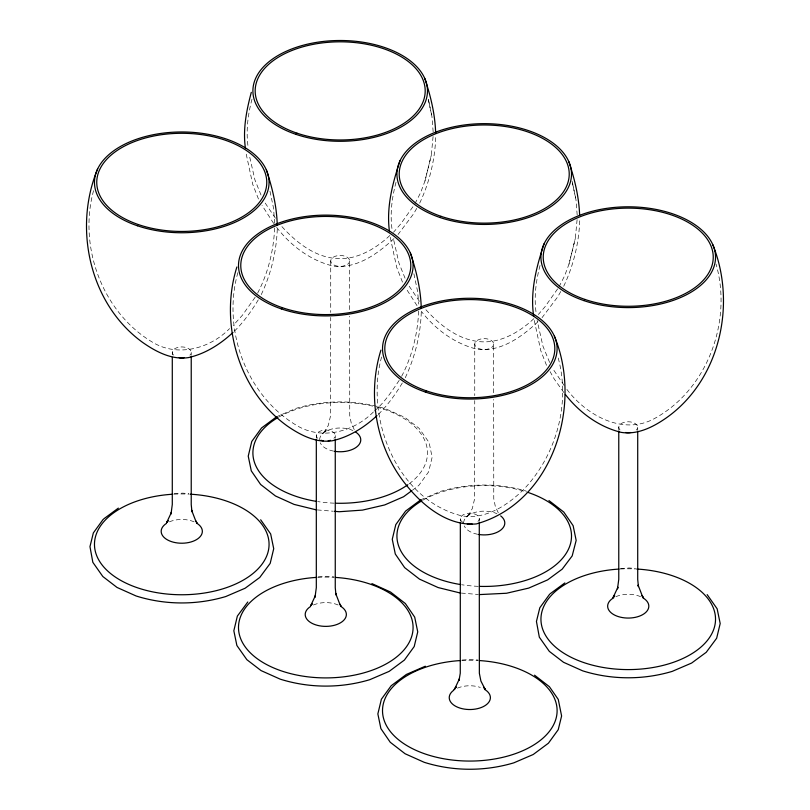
<?xml version="1.0" encoding="UTF-8"?>
<svg xmlns="http://www.w3.org/2000/svg" width="810" height="810" viewBox="0 0 810 810"><rect width="100%" height="100%" fill="white"/><g stroke="black" fill="none" stroke-linecap="round" stroke-linejoin="round"><path stroke-width="0.61" stroke-dasharray="4.05 3.04" d="M274.641 227.995C273.618 251.232 267.735 274.691 256.537 295.164M274.722 223.297L273.527 208.089L269.578 189.297M418.669 311.141C417.636 334.378 411.763 357.848 400.555 378.321M433.077 136.525L431.305 155.206L428.207 167.832M433.147 131.827L431.953 116.62L428.267 99.043M577.095 219.672L575.333 238.353L572.235 250.989M577.176 214.984L575.981 199.766L572.032 180.984M93.555 190.674C78.286 246.402 102.019 311.88 152.088 341.962C177.147 357.615 209.81 348.786 229.554 328.627M251.991 99.205C247.759 115.141 245.713 131.898 248.316 148.281M237.887 272.616C222.021 328.627 245.663 394.804 296.116 425.118C321.165 440.772 353.838 431.943 373.582 411.784M396.009 182.351C391.908 197.923 389.792 214.255 392.182 230.273M381.611 356.977C364.733 417.707 396.515 499.628 461.599 515.808C485.261 519.858 506.928 505.693 523.149 490.009C556.399 455.473 570.969 403.228 557.887 356.815M414.963 203.695L420.623 192.638L424.977 180.974L431.305 155.206M424.977 180.974L427.964 168.804M540.037 265.508C535.926 281.07 533.82 297.402 536.21 313.419M558.991 286.851L564.651 275.785L568.995 264.121L575.333 238.353M568.995 264.121L571.981 251.951M258.289 299.852C251.363 311.253 243.456 322.431 233.817 331.695M261.255 294.587C271.147 273.76 276.757 250.411 277.324 227.357M416.725 208.383L413.748 213.637L398.054 234.475M419.691 203.118C429.583 182.29 435.183 158.942 435.76 135.888M402.317 382.998C395.391 394.399 387.484 405.587 377.835 414.852M405.283 377.733C415.267 356.522 421.129 332.748 421.311 309.258M560.743 291.529L557.776 296.794L542.082 317.631M563.709 286.274C573.601 265.447 579.201 242.099 579.778 219.044M255.15 297.24L242.382 315.292L233.25 325.347M412.877 206.813L400.808 223.833L393.528 232.237M399.168 380.396C391.858 391.23 384.558 402.438 374.503 410.964M557.594 288.927L544.836 306.98L538.356 314.462M322.471 433.826L326.572 429.178L324.952 431.376L328.323 425.311L330.642 415.429L330.723 317.459M466.499 516.982L470.6 512.335L468.98 514.522L472.341 508.467L474.66 498.575L474.741 400.606M393.943 238.616C377.703 253.702 356.633 269.112 333.224 266.085C310.503 260.587 290.577 245.622 276.554 227.205M537.962 321.772C521.731 336.859 500.661 352.269 477.252 349.242C454.916 343.845 435.274 329.255 421.311 311.293M389.833 235.518C374.453 249.936 353.808 261.741 331.978 258.036C311.597 254.806 294.698 240.813 281.303 225.939M533.851 318.674C518.481 333.092 497.836 344.898 476.007 341.192C455.625 337.952 438.726 323.959 425.321 309.086M412.341 490.293L418.81 485.423L428.611 471.916L432.145 457.235L429.097 442.513L419.104 428.318L404.899 417.403L385.803 408.858C356.785 399.745 325.306 399.613 296.176 408.321L276.797 416.644M420.815 499.79L440.205 491.478C468.109 483.286 498.322 482.608 526.237 491.123M174.13 493.725L182.685 493.128L188.781 493.624M318.148 576.872L326.714 576.274L334.024 576.872M620.602 568.559L629.157 567.962L635.253 568.458M462.176 660.029L470.731 659.431L478.052 660.029M317.317 509.925L333.173 511.231M461.346 593.082L478.416 594.479M566.889 389.408C586.399 415.368 623.346 436.013 654.875 418.335C707.545 389.316 732.473 321.195 716.06 264.131M563.881 392.567L554.273 379.07L550.091 371.658M564.145 385.469L553.058 369.107M419.438 301.33L409.03 285.96M417.008 305.623L406.063 288.502M275.41 218.184L265.002 202.804M273.658 223.449L262.035 205.345M498.261 512.75L495.315 506.442L493.766 498.687L493.685 399.462M354.243 429.594L351.287 423.286L349.738 415.54L349.657 316.315M549.636 362.434L542.983 346.265L537.121 320.426M405.041 278.164L398.966 263.108L393.336 238.413M261.012 195.018L254.937 179.962L249.308 155.257M546.507 365.3L540.756 350.598L533.881 318.563M402.489 282.143L396.728 267.442L389.853 235.416M258.461 198.997L252.71 184.295L245.835 152.26M572.062 181.106L573.095 186.037M573.308 187.039L575.981 199.766M428.298 99.184L429.077 102.89M429.28 103.882L431.953 116.62M413.9 273.81L417.555 291.236L418.79 304.104M637.713 427.285L637.713 429.806M618.769 427.174L618.769 429.685M493.685 344.139A9.467 5.468 0 0 1 479.399 348.786A9.467 5.468 0 0 1 479.56 339.319A9.467 5.468 0 0 1 493.685 344.139L493.685 394.44M479.277 518.754L479.277 521.265M474.741 344.027L474.741 395.584M460.343 518.643L460.343 521.154M349.657 260.982A9.467 5.468 0 0 1 335.37 265.629A9.467 5.468 0 0 1 335.542 256.162A9.467 5.468 0 0 1 349.657 260.982L349.657 311.283M335.259 435.598L335.259 438.119M330.723 260.871L330.723 312.427M316.315 435.486L316.315 438.007M191.231 352.451L191.231 354.962M172.287 352.34L172.287 354.851M173.512 355.084A9.467 5.468 0 0 1 181.855 346.923A9.467 5.468 0 0 1 189.915 355.175M173.796 494.171A87.298 50.402 0 0 1 188.973 494.13M169.401 521.842A20.574 11.877 0 0 1 194.451 521.994M317.54 438.23A9.467 5.468 0 0 1 325.883 430.08A9.467 5.468 0 0 1 333.943 438.332M317.824 577.317A87.298 50.402 0 0 1 334.267 577.348M313.429 604.999A20.574 11.877 0 0 1 338.479 605.141M463.047 522.521A9.467 5.468 0 0 1 462.621 515.14A9.467 5.468 0 0 1 475.328 514.249A9.467 5.468 0 0 1 477.961 521.478M461.852 660.474A87.298 50.402 0 0 1 478.295 660.504M457.458 688.146A20.574 11.877 0 0 1 480.279 687.417M376.761 407.126A87.298 50.402 0 0 1 408.898 483.985M334.236 503.172A87.298 50.402 0 0 1 317.945 501.623M279.096 416.887A87.298 50.402 0 0 1 375.597 406.822M333.639 451.14A20.574 11.877 0 0 1 320.254 442.837M319.616 439.759A20.574 11.877 0 0 1 331.28 429.168A20.574 11.877 0 0 1 352.887 430.525M478.264 586.329A87.298 50.402 0 0 1 461.963 584.779M423.124 500.043A87.298 50.402 0 0 1 527.553 492.288M477.657 534.286A20.574 11.877 0 0 1 464.282 525.984M463.634 522.906A20.574 11.877 0 0 1 475.298 512.315A20.574 11.877 0 0 1 496.905 513.682M619.984 429.918A9.467 5.468 0 0 1 628.337 421.767A9.467 5.468 0 0 1 636.397 430.009M620.278 569.005A87.298 50.402 0 0 1 635.455 568.964M615.883 596.676A20.574 11.877 0 0 1 640.933 596.828"/><path stroke-width="1.21" d="M251.302 92.35C246.432 110.585 242.706 129.62 245.46 148.513M236.895 266.976C219.156 323.22 238.535 390.693 286.821 425.685C299.923 434.818 315.697 443.222 332.232 440.782C349.211 437.066 364.368 427.366 376.984 415.651M380.923 350.123C367.264 393.994 375.516 444.518 403.279 481.221C420.208 503.607 446.29 526.429 476.26 523.938C552.754 502.706 583.078 405.071 554.364 336.13M97.676 168.824C73.001 228.258 89.677 304.216 142.793 342.529C155.905 351.661 171.679 360.065 188.214 357.635C205.193 353.919 220.34 344.22 232.966 332.495M400.13 160.501C392.506 183.283 386.167 207.492 389.488 231.66M544.158 243.658C536.352 266.824 530.054 291.489 533.638 316.062M103.133 519.423L93.342 532.929L89.971 546.628L92.846 562.332L102.84 576.528L117.045 587.452L136.151 595.998C165.159 605.111 196.648 605.232 225.777 596.535L245.157 588.212L259.747 577.469L270.186 563.385L273.719 548.704L270.672 533.982L260.678 519.787M549.615 594.256L539.814 607.773L536.443 621.462L539.328 637.166L549.322 651.372L563.527 662.286L582.633 670.832C611.641 679.944 643.13 680.066 672.249 671.369L691.639 663.046L706.229 652.303L716.658 638.229L720.191 623.538L717.154 608.826L707.16 594.621M166.89 522.308L168.146 520.648L166.526 522.835L171.416 512.406L171.021 514.006L172.287 504.498L172.287 357.372M310.918 605.455L312.174 603.794L310.554 605.991L315.434 595.553L315.039 597.162L316.315 587.645L316.315 439.263M613.372 597.142L614.628 595.482L613.008 597.679L617.888 587.24L617.493 588.84L618.769 579.332L618.769 430.95M453.58 690.16L456.192 686.951L454.572 689.148L459.462 678.709L459.067 680.309L460.262 673.191L460.343 522.42M247.799 602.002L237.36 616.086L233.837 630.767L236.874 645.489L246.868 659.684L261.073 670.599L280.179 679.144C309.187 688.257 340.676 688.389 369.795 679.681L389.185 671.358L404.413 660.049L414.204 646.542L417.737 631.861L414.7 617.139L405.344 603.521L390.501 592.019L371.891 583.595M103.771 518.856L118.361 508.113M276.797 416.644L261.569 427.953L251.768 441.46L248.235 456.141L251.282 470.863L260.628 484.491L275.471 495.983L294.091 504.407L316.102 509.824M411.369 491.012L403.582 496.743L384.679 504.944L362.495 510.108L339.268 511.728L334.388 511.333M420.815 499.79L405.587 511.11L395.796 524.617L392.263 539.298L395.3 554.02L404.656 567.638L419.499 579.13L438.109 587.554L460.131 592.981M550.253 593.689L564.843 582.947M425.321 666.215L406.417 674.416L391.19 685.726L381.388 699.232L377.855 713.914L380.902 728.635L390.248 742.264L405.101 753.756L424.197 762.301C453.215 771.414 484.694 771.535 513.823 762.838L533.203 754.515L548.431 743.195L558.232 729.688L561.603 715.989L558.272 699.435L549.372 686.667L534.529 675.176M479.631 594.581L506.523 593.254L528.697 588.101L547.611 579.899L562.201 569.146L572.184 555.913L576.163 540.391L573.126 525.67L563.78 512.052L548.927 500.55M565.329 394.45C579.302 412.401 598.934 426.992 621.27 432.388C637.642 435.021 653.417 426.89 666.407 417.828C719.898 380.052 736.796 304.216 712.79 244.66M643.282 597.324L642.016 595.644L643.555 597.861M484.856 688.783L483.59 687.113L485.129 689.32L480.907 681.058L479.358 673.312L479.277 522.531M340.828 605.637L339.562 603.956L341.101 606.174M196.8 522.48L195.544 520.81L197.083 523.017M642.289 595.897L638.108 585.093L638.432 586.612L637.713 579.444L637.713 431.062M339.835 604.209L335.654 593.406L335.978 594.925L335.259 587.756L335.259 439.374M195.807 521.063L191.626 510.249L191.95 511.778L191.231 504.61L191.231 356.218M568.762 161.504C574.624 178.828 578.968 196.972 579.636 215.288M424.734 78.357C430.728 96.076 435.142 114.635 435.658 133.387M410.336 252.973C416.33 270.692 420.734 289.261 421.261 308.002M266.308 169.827C272.302 187.535 276.716 206.105 277.233 224.856M190.249 494.191A87.298 50.402 0 0 1 256.041 570.837A87.298 50.402 0 0 1 107.882 571.202A87.298 50.402 0 0 1 172.53 494.242M196.465 523.027A20.574 11.877 0 0 1 196.476 539.652A20.574 11.877 0 0 1 167.7 540.017A20.574 11.877 0 0 1 166.435 523.412M184.113 357.686A9.467 5.468 0 0 1 179.213 357.666M335.542 577.429A87.298 50.402 0 0 1 399.613 654.409A87.298 50.402 0 0 1 251.687 654.146A87.298 50.402 0 0 1 316.548 577.388M340.483 606.184A20.574 11.877 0 0 1 340.504 622.799A20.574 11.877 0 0 1 311.728 623.173A20.574 11.877 0 0 1 310.463 606.568M330.44 440.306A9.467 5.468 0 0 1 328.141 440.842M323.241 440.812A9.467 5.468 0 0 1 320.962 440.255M479.56 660.575A87.298 50.402 0 0 1 543.642 737.556A87.298 50.402 0 0 1 395.705 737.303A87.298 50.402 0 0 1 460.576 660.545M484.512 689.33A20.574 11.877 0 0 1 484.836 705.763A20.574 11.877 0 0 1 456.425 706.674A20.574 11.877 0 0 1 453.62 690.322M472.169 523.999A9.467 5.468 0 0 1 467.269 523.969M407.865 484.724A87.298 50.402 0 0 1 335.512 503.212M316.73 501.43A87.298 50.402 0 0 1 277.951 417.545M355.792 432.135A20.574 11.877 0 0 1 357.554 446.249A20.574 11.877 0 0 1 334.662 451.322M528.636 492.652A87.298 50.402 0 0 1 567.769 550.638A87.298 50.402 0 0 1 479.53 586.369M460.758 584.587A87.298 50.402 0 0 1 421.98 500.701M500.671 515.889A20.574 11.877 0 0 1 501.208 529.73A20.574 11.877 0 0 1 478.68 534.468M636.721 569.035A87.298 50.402 0 0 1 702.513 645.671A87.298 50.402 0 0 1 554.364 646.046A87.298 50.402 0 0 1 619.002 569.076M642.938 597.871A20.574 11.877 0 0 1 642.644 614.668A20.574 11.877 0 0 1 613.534 614.496A20.574 11.877 0 0 1 613.838 597.689M630.595 432.53A9.467 5.468 0 0 1 625.695 432.5M138.5 224.613A85.009 49.076 0 0 0 266.763 182.868A85.009 49.076 0 0 0 140.019 139.614A85.009 49.076 0 0 0 138.5 224.613M137.335 225.747A87.298 50.402 0 0 0 269.052 182.888A87.298 50.402 0 0 0 138.895 138.459A87.298 50.402 0 0 0 137.335 225.747M282.528 307.759A85.009 49.076 0 0 0 410.791 266.024A85.009 49.076 0 0 0 284.047 222.76A85.009 49.076 0 0 0 282.528 307.759M281.364 308.904A87.298 50.402 0 0 0 413.08 266.034A87.298 50.402 0 0 0 282.923 221.616A87.298 50.402 0 0 0 281.364 308.904M426.556 390.916A85.009 49.076 0 0 0 554.809 349.171A85.009 49.076 0 0 0 428.065 305.917A85.009 49.076 0 0 0 426.556 390.916M425.392 392.05A87.298 50.402 0 0 0 557.098 349.191A87.298 50.402 0 0 0 426.941 304.762A87.298 50.402 0 0 0 425.392 392.05M296.926 133.144A85.009 49.076 0 0 0 425.189 91.398A85.009 49.076 0 0 0 298.445 48.144A85.009 49.076 0 0 0 296.926 133.144M295.761 134.278A87.298 50.402 0 0 0 427.477 91.419A87.298 50.402 0 0 0 297.321 46.99A87.298 50.402 0 0 0 295.761 134.278M440.954 216.3A85.009 49.076 0 0 0 569.217 174.555A85.009 49.076 0 0 0 442.473 131.301A85.009 49.076 0 0 0 440.954 216.3M439.789 217.434A87.298 50.402 0 0 0 571.506 174.565A87.298 50.402 0 0 0 441.349 130.147A87.298 50.402 0 0 0 439.789 217.434M584.982 299.447A85.009 49.076 0 0 0 713.235 257.702A85.009 49.076 0 0 0 586.501 214.447A85.009 49.076 0 0 0 584.982 299.447M583.818 300.591A87.298 50.402 0 0 0 715.534 257.722A87.298 50.402 0 0 0 585.377 213.293A87.298 50.402 0 0 0 583.818 300.591"/></g></svg>
